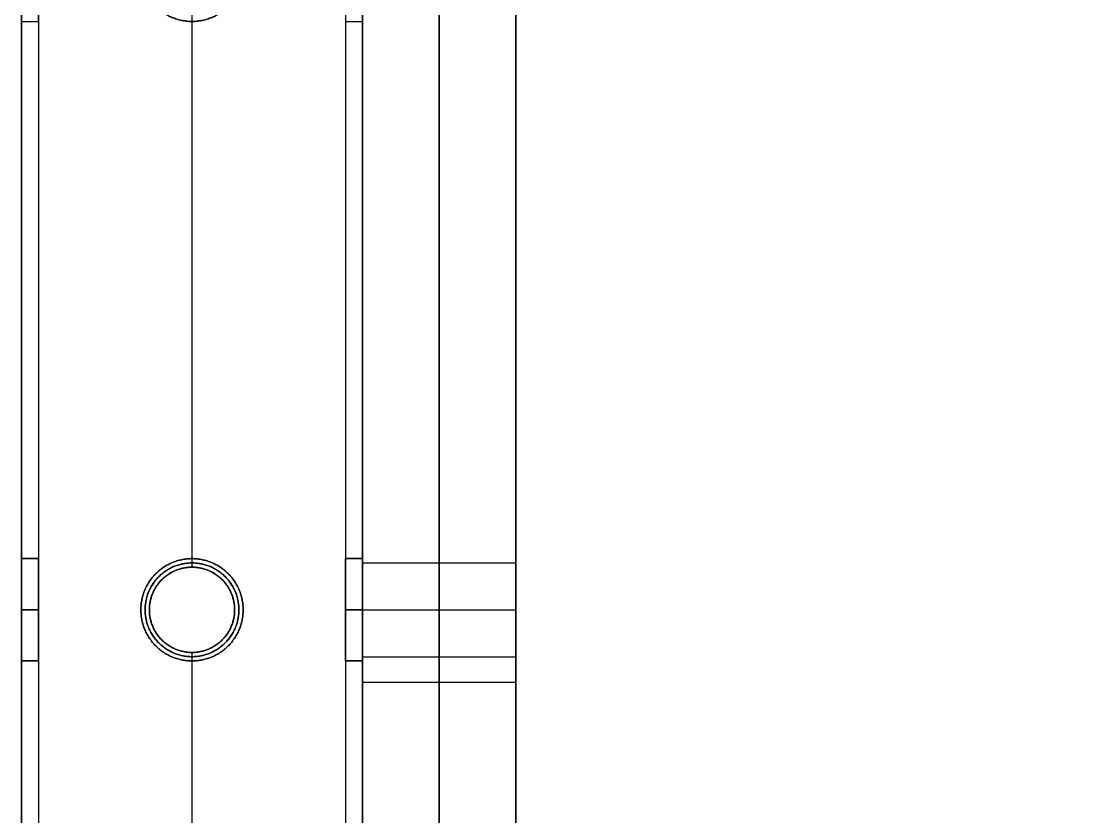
# Model space of a CAD drawing. Header units: millimetres. Extents: x -6529 to 809, y -8611 to 207.
# Drawn here: x -507 to -381.2, y -3890 to -3796.7 of the extents above; entities that cross this region are included whole.
import ezdxf

# ---------------------------------------------------------------- set-up
doc = ezdxf.new("R2010")
doc.units = ezdxf.units.MM
doc.header["$MEASUREMENT"] = 0
for name, color, linetype, true_color in [('gaten$11mm', 7, 'Continuous', 0xff6a35), ('platen', 7, 'Continuous', 0x007f00), ('staal', 5, 'Continuous', 0x0000ff)]:
    doc.layers.add(name, color=color, linetype=linetype, true_color=true_color)

# ---------------------------------------------------------------- blocks, each defined once
blk = doc.blocks.new('top plaat')
at = {"layer": 'platen'}
for p, q in [((20, -125), (20, -125, 18)), ((14.5, -130.5), (14.5, -130.5, 18)), ((25.5, -130.5), (25.5, -130.5, 18)), ((20, -136), (20, -136, 18))]:
    blk.add_line(p, q, dxfattribs=at)
for points in [[(0, 0), (0, -309), (0, -618), (0, -927), (0, -1236)], [(0, 0, 18), (0, -309, 18), (0, -618, 18), (0, -927, 18), (0, -1236, 18)], [(0, 0, 9), (0, -309, 9), (0, -618, 9), (0, -927, 9), (0, -1236, 9)]]:
    blk.add_open_spline(points, degree=2, knots=[4655.052018, 4655.052018, 4655.052018, 5274.345164, 5274.345164, 5893.638309, 5893.638309, 5893.638309], dxfattribs=at)
for points, knots in [([(25.5, -130.5), (25.5, -136), (20, -136), (14.5, -136), (14.5, -130.5), (14.5, -125), (20, -125), (25.5, -125), (25.5, -130.5)], [-31.415927, -31.415927, -31.415927, -23.561945, -23.561945, -15.707963, -15.707963, -7.853982, -7.853982, 0, 0, 0]), ([(25.5, -130.5, 18), (25.5, -136, 18), (20, -136, 18), (14.5, -136, 18), (14.5, -130.5, 18), (14.5, -125, 18), (20, -125, 18), (25.5, -125, 18), (25.5, -130.5, 18)], [-31.415927, -31.415927, -31.415927, -23.561945, -23.561945, -15.707963, -15.707963, -7.853982, -7.853982, 0, 0, 0]), ([(25.5, -130.5, 9), (25.5, -125, 9), (20, -125, 9), (14.5, -125, 9), (14.5, -130.5, 9), (14.5, -136, 9), (20, -136, 9), (25.5, -136, 9), (25.5, -130.5, 9)], [0, 0, 0, 7.853982, 7.853982, 15.707963, 15.707963, 23.561945, 23.561945, 31.415927, 31.415927, 31.415927])]:
    blk.add_rational_spline(points, [1, 0.707106781187, 1, 0.707106781187, 1, 0.707106781187, 1, 0.707106781187, 1], degree=2, knots=knots, dxfattribs=at)
blk = doc.blocks.new('plaat base')
at = {"layer": 'platen'}
for p, q in [((1145.5, 43.5), (1145.5, 43.5, 18)), ((1140, 38), (1140, 38, 18)), ((1151, 38), (1151, 38, 18)), ((1145.5, 32.5), (1145.5, 32.5, 18)), ((20, -107), (20, -107, 18)), ((14.5, -112.5), (14.5, -112.5, 18)), ((25.5, -112.5), (25.5, -112.5, 18)), ((20, -118), (20, -118, 18)), ((58, -600), (1258, -600)), ((58, -600, 18), (1258, -600, 18))]:
    blk.add_line(p, q, dxfattribs=at)
for points in [[(1258, 58), (1108, 58), (958, 58)], [(1258, 58, 18), (1108, 58, 18), (958, 58, 18)], [(1258, 58, 9), (1108, 58, 9), (958, 58, 9)], [(0, 0), (0, -150), (0, -300)], [(0, 0, 18), (0, -150, 18), (0, -300, 18)], [(0, 0, 9), (0, -150, 9), (0, -300, 9)], [(958, -1200), (1137, -1200), (1316, -1200)], [(958, -1200, 18), (1137, -1200, 18), (1316, -1200, 18)], [(958, -1200, 9), (1137, -1200, 9), (1316, -1200, 9)], [(1137, -1200), (1137, -1200, 9), (1137, -1200, 18)]]:
    blk.add_open_spline(points, degree=2, dxfattribs=at)
for points in [[(1145.5, 43.5), (1151, 43.5), (1151, 38), (1151, 32.5), (1145.5, 32.5), (1140, 32.5), (1140, 38), (1140, 43.5), (1145.5, 43.5)], [(1145.5, 43.5, 18), (1151, 43.5, 18), (1151, 38, 18), (1151, 32.5, 18), (1145.5, 32.5, 18), (1140, 32.5, 18), (1140, 38, 18), (1140, 43.5, 18), (1145.5, 43.5, 18)], [(25.5, -112.5), (25.5, -118), (20, -118), (14.5, -118), (14.5, -112.5), (14.5, -107), (20, -107), (25.5, -107), (25.5, -112.5)], [(25.5, -112.5, 18), (25.5, -118, 18), (20, -118, 18), (14.5, -118, 18), (14.5, -112.5, 18), (14.5, -107, 18), (20, -107, 18), (25.5, -107, 18), (25.5, -112.5, 18)]]:
    blk.add_rational_spline(points, [1, 0.707106781187, 1, 0.707106781187, 1, 0.707106781187, 1, 0.707106781187, 1], degree=2, knots=[-31.415927, -31.415927, -31.415927, -23.561945, -23.561945, -15.707963, -15.707963, -7.853982, -7.853982, 0, 0, 0], dxfattribs=at)

msp = doc.modelspace()

# ---------------------------------------------------------------- linework, layer by layer
at = {"layer": 'gaten$11mm', "extrusion": (1, 0, 0)}
msp.add_circle((-3865.71, 20, -506.97), 5.5, dxfattribs=at)
at = {"layer": 'gaten$11mm'}
msp.add_circle((-486.97, -3865.71), 5.5, dxfattribs=at)
at = {"layer": 'staal'}
for p, q in [((-506.97, -3796.71, 20), (-504.97, -3796.71, 20)), ((-486.97, -3796.71, 38), (-486.97, -3796.71, 40)), ((-486.97, -3796.71), (-486.97, -3796.71, 2)), ((-468.97, -3796.71, 20), (-466.97, -3796.71, 20)), ((-506.97, -3859.71, 20), (-504.97, -3859.71, 20)), ((-504.97, -3859.71, 1296), (-506.97, -3859.71, 1296)), ((-486.97, -3859.71, 38), (-486.97, -3859.71, 40)), ((-486.97, -3859.71), (-486.97, -3859.71, 2)), ((-468.97, -3859.71, 20), (-466.97, -3859.71, 20)), ((-466.97, -3859.71, 1296), (-468.97, -3859.71, 1296)), ((-486.97, -3860.71, 1314), (-486.97, -3860.71, 1316)), ((-486.97, -3860.71, 1276), (-486.97, -3860.71, 1278)), ((-506.97, -3865.71, 14), (-504.97, -3865.71, 14)), ((-506.97, -3865.71, 26), (-504.97, -3865.71, 26)), ((-504.97, -3865.71, 1290), (-506.97, -3865.71, 1290)), ((-504.97, -3865.71, 1302), (-506.97, -3865.71, 1302)), ((-492.97, -3865.71, 38), (-492.97, -3865.71, 40)), ((-492.97, -3865.71), (-492.97, -3865.71, 2)), ((-491.97, -3865.71, 1314), (-491.97, -3865.71, 1316)), ((-491.97, -3865.71, 1276), (-491.97, -3865.71, 1278)), ((-481.97, -3865.71, 1276), (-481.97, -3865.71, 1278)), ((-481.97, -3865.71, 1314), (-481.97, -3865.71, 1316)), ((-480.97, -3865.71, 38), (-480.97, -3865.71, 40)), ((-480.97, -3865.71), (-480.97, -3865.71, 2)), ((-468.97, -3865.71, 14), (-466.97, -3865.71, 14)), ((-468.97, -3865.71, 26), (-466.97, -3865.71, 26)), ((-466.97, -3865.71, 1290), (-468.97, -3865.71, 1290)), ((-466.97, -3865.71, 1302), (-468.97, -3865.71, 1302)), ((-506.97, -3871.71, 20), (-504.97, -3871.71, 20)), ((-504.97, -3871.71, 1296), (-506.97, -3871.71, 1296)), ((-486.97, -3870.71, 1314), (-486.97, -3870.71, 1316)), ((-486.97, -3870.71, 1276), (-486.97, -3870.71, 1278)), ((-486.97, -3871.71, 38), (-486.97, -3871.71, 40)), ((-486.97, -3871.71), (-486.97, -3871.71, 2)), ((-468.97, -3871.71, 20), (-466.97, -3871.71, 20)), ((-466.97, -3871.71, 1296), (-468.97, -3871.71, 1296))]:
    msp.add_line(p, q, dxfattribs=at)
for points in [[(-506.97, -3695.21), (809.03, -3695.21), (809.03, -5011.21), (-506.97, -5011.21)], [(-466.97, -3735.21), (769.03, -3735.21), (769.03, -4971.21), (-466.97, -4971.21)]]:
    msp.add_lwpolyline(points, close=True, dxfattribs=at)
for centre in [(-486.97, -3865.71, 1276), (-486.97, -3865.71, 1315), (-486.97, -3865.71, 1277)]:
    msp.add_circle(centre, 5, dxfattribs=at)
for points in [[(-506.97, -3695.21), (-506.97, -4353.21), (-506.97, -5011.21)], [(-506.97, -3695.21, 40), (-506.97, -4353.21, 40), (-506.97, -5011.21, 40)], [(-506.97, -3695.21, 1276), (-506.97, -4353.21, 1276), (-506.97, -5011.21, 1276)], [(-506.97, -3695.21, 1316), (-506.97, -4353.21, 1316), (-506.97, -5011.21, 1316)], [(-504.97, -3697.21, 38), (-504.97, -4353.21, 38), (-504.97, -5009.21, 38)], [(-504.97, -3697.21, 2), (-504.97, -4353.21, 2), (-504.97, -5009.21, 2)], [(-504.97, -3697.21, 1314), (-504.97, -4353.21, 1314), (-504.97, -5009.21, 1314)], [(-504.97, -3697.21, 1278), (-504.97, -4353.21, 1278), (-504.97, -5009.21, 1278)], [(-468.97, -3733.21, 38), (-468.97, -4353.21, 38), (-468.97, -4973.21, 38)], [(-468.97, -3733.21, 2), (-468.97, -4353.21, 2), (-468.97, -4973.21, 2)], [(-468.97, -3733.21, 1314), (-468.97, -4353.21, 1314), (-468.97, -4973.21, 1314)], [(-468.97, -3733.21, 1278), (-468.97, -4353.21, 1278), (-468.97, -4973.21, 1278)], [(-466.97, -3735.21), (-466.97, -4353.21), (-466.97, -4971.21)], [(-466.97, -3735.21, 40), (-466.97, -4353.21, 40), (-466.97, -4971.21, 40)], [(-466.97, -3735.21, 1276), (-466.97, -4353.21, 1276), (-466.97, -4971.21, 1276)], [(-466.97, -3735.21, 1316), (-466.97, -4353.21, 1316), (-466.97, -4971.21, 1316)], [(-486.97, -3795.71, 1316), (-486.97, -3828.21, 1316), (-486.97, -3860.71, 1316)], [(-486.97, -3795.71, 1314), (-486.97, -3828.21, 1314), (-486.97, -3860.71, 1314)], [(-486.97, -3795.71, 1278), (-486.97, -3828.21, 1278), (-486.97, -3860.71, 1278)], [(-486.97, -3795.71, 1276), (-486.97, -3828.21, 1276), (-486.97, -3860.71, 1276)], [(-506.97, -3796.71, 20), (-506.97, -3828.21, 20), (-506.97, -3859.71, 20)], [(-506.97, -3796.71, 1296), (-506.97, -3828.21, 1296), (-506.97, -3859.71, 1296)], [(-504.97, -3796.71, 20), (-504.97, -3828.21, 20), (-504.97, -3859.71, 20)], [(-504.97, -3796.71, 1296), (-504.97, -3828.21, 1296), (-504.97, -3859.71, 1296)], [(-486.97, -3796.71, 40), (-486.97, -3828.21, 40), (-486.97, -3859.71, 40)], [(-486.97, -3796.71, 38), (-486.97, -3828.21, 38), (-486.97, -3859.71, 38)], [(-486.97, -3796.71, 2), (-486.97, -3828.21, 2), (-486.97, -3859.71, 2)], [(-486.97, -3796.71), (-486.97, -3828.21), (-486.97, -3859.71)], [(-468.97, -3796.71, 20), (-468.97, -3828.21, 20), (-468.97, -3859.71, 20)], [(-468.97, -3796.71, 1296), (-468.97, -3828.21, 1296), (-468.97, -3859.71, 1296)], [(-466.97, -3796.71, 20), (-466.97, -3828.21, 20), (-466.97, -3859.71, 20)], [(-466.97, -3796.71, 1296), (-466.97, -3828.21, 1296), (-466.97, -3859.71, 1296)], [(-506.97, -3871.71, 20), (-506.97, -3903.21, 20), (-506.97, -3934.71, 20)], [(-506.97, -3871.71, 1296), (-506.97, -3903.21, 1296), (-506.97, -3934.71, 1296)], [(-504.97, -3871.71, 20), (-504.97, -3903.21, 20), (-504.97, -3934.71, 20)], [(-504.97, -3871.71, 1296), (-504.97, -3903.21, 1296), (-504.97, -3934.71, 1296)], [(-486.97, -3870.71, 1316), (-486.97, -3903.21, 1316), (-486.97, -3935.71, 1316)], [(-486.97, -3870.71, 1314), (-486.97, -3903.21, 1314), (-486.97, -3935.71, 1314)], [(-486.97, -3870.71, 1278), (-486.97, -3903.21, 1278), (-486.97, -3935.71, 1278)], [(-486.97, -3870.71, 1276), (-486.97, -3903.21, 1276), (-486.97, -3935.71, 1276)], [(-486.97, -3871.71, 40), (-486.97, -3903.21, 40), (-486.97, -3934.71, 40)], [(-486.97, -3871.71, 38), (-486.97, -3903.21, 38), (-486.97, -3934.71, 38)], [(-486.97, -3871.71, 2), (-486.97, -3903.21, 2), (-486.97, -3934.71, 2)], [(-486.97, -3871.71), (-486.97, -3903.21), (-486.97, -3934.71)], [(-468.97, -3871.71, 20), (-468.97, -3903.21, 20), (-468.97, -3934.71, 20)], [(-468.97, -3871.71, 1296), (-468.97, -3903.21, 1296), (-468.97, -3934.71, 1296)], [(-466.97, -3871.71, 20), (-466.97, -3903.21, 20), (-466.97, -3934.71, 20)], [(-466.97, -3871.71, 1296), (-466.97, -3903.21, 1296), (-466.97, -3934.71, 1296)]]:
    msp.add_open_spline(points, degree=2, dxfattribs=at)
for points, knots in [([(-504.97, -3790.71, 14), (-504.97, -3796.71, 14), (-504.97, -3796.71, 20), (-504.97, -3796.71, 26), (-504.97, -3790.71, 26), (-504.97, -3784.71, 26), (-504.97, -3784.71, 20), (-504.97, -3784.71, 14), (-504.97, -3790.71, 14)], [-31.415927, -31.415927, -31.415927, -23.561945, -23.561945, -15.707963, -15.707963, -7.853982, -7.853982, 0, 0, 0]), ([(-480.97, -3790.71, 40), (-480.97, -3796.71, 40), (-486.97, -3796.71, 40), (-492.97, -3796.71, 40), (-492.97, -3790.71, 40), (-492.97, -3784.71, 40), (-486.97, -3784.71, 40), (-480.97, -3784.71, 40), (-480.97, -3790.71, 40)], [-31.415927, -31.415927, -31.415927, -23.561945, -23.561945, -15.707963, -15.707963, -7.853982, -7.853982, 0, 0, 0]), ([(-480.97, -3790.71, 38), (-480.97, -3784.71, 38), (-486.97, -3784.71, 38), (-492.97, -3784.71, 38), (-492.97, -3790.71, 38), (-492.97, -3796.71, 38), (-486.97, -3796.71, 38), (-480.97, -3796.71, 38), (-480.97, -3790.71, 38)], [0, 0, 0, 7.853982, 7.853982, 15.707963, 15.707963, 23.561945, 23.561945, 31.415927, 31.415927, 31.415927]), ([(-480.97, -3790.71, 2), (-480.97, -3796.71, 2), (-486.97, -3796.71, 2), (-492.97, -3796.71, 2), (-492.97, -3790.71, 2), (-492.97, -3784.71, 2), (-486.97, -3784.71, 2), (-480.97, -3784.71, 2), (-480.97, -3790.71, 2)], [-31.415927, -31.415927, -31.415927, -23.561945, -23.561945, -15.707963, -15.707963, -7.853982, -7.853982, 0, 0, 0]), ([(-480.97, -3790.71), (-480.97, -3784.71), (-486.97, -3784.71), (-492.97, -3784.71), (-492.97, -3790.71), (-492.97, -3796.71), (-486.97, -3796.71), (-480.97, -3796.71), (-480.97, -3790.71)], [0, 0, 0, 7.853982, 7.853982, 15.707963, 15.707963, 23.561945, 23.561945, 31.415927, 31.415927, 31.415927]), ([(-466.97, -3790.71, 14), (-466.97, -3796.71, 14), (-466.97, -3796.71, 20), (-466.97, -3796.71, 26), (-466.97, -3790.71, 26), (-466.97, -3784.71, 26), (-466.97, -3784.71, 20), (-466.97, -3784.71, 14), (-466.97, -3790.71, 14)], [-31.415927, -31.415927, -31.415927, -23.561945, -23.561945, -15.707963, -15.707963, -7.853982, -7.853982, 0, 0, 0]), ([(-506.97, -3865.71, 14), (-506.97, -3859.71, 14), (-506.97, -3859.71, 20), (-506.97, -3859.71, 26), (-506.97, -3865.71, 26), (-506.97, -3871.71, 26), (-506.97, -3871.71, 20), (-506.97, -3871.71, 14), (-506.97, -3865.71, 14)], [0, 0, 0, 7.853982, 7.853982, 15.707963, 15.707963, 23.561945, 23.561945, 31.415927, 31.415927, 31.415927]), ([(-506.97, -3865.71, 1290), (-506.97, -3859.71, 1290), (-506.97, -3859.71, 1296), (-506.97, -3859.71, 1302), (-506.97, -3865.71, 1302), (-506.97, -3871.71, 1302), (-506.97, -3871.71, 1296), (-506.97, -3871.71, 1290), (-506.97, -3865.71, 1290)], [0, 0, 0, 7.853982, 7.853982, 15.707963, 15.707963, 23.561945, 23.561945, 31.415927, 31.415927, 31.415927]), ([(-504.97, -3865.71, 14), (-504.97, -3871.71, 14), (-504.97, -3871.71, 20), (-504.97, -3871.71, 26), (-504.97, -3865.71, 26), (-504.97, -3859.71, 26), (-504.97, -3859.71, 20), (-504.97, -3859.71, 14), (-504.97, -3865.71, 14)], [-31.415927, -31.415927, -31.415927, -23.561945, -23.561945, -15.707963, -15.707963, -7.853982, -7.853982, 0, 0, 0]), ([(-504.97, -3865.71, 1290), (-504.97, -3871.71, 1290), (-504.97, -3871.71, 1296), (-504.97, -3871.71, 1302), (-504.97, -3865.71, 1302), (-504.97, -3859.71, 1302), (-504.97, -3859.71, 1296), (-504.97, -3859.71, 1290), (-504.97, -3865.71, 1290)], [-31.415927, -31.415927, -31.415927, -23.561945, -23.561945, -15.707963, -15.707963, -7.853982, -7.853982, 0, 0, 0]), ([(-480.97, -3865.71, 40), (-480.97, -3871.71, 40), (-486.97, -3871.71, 40), (-492.97, -3871.71, 40), (-492.97, -3865.71, 40), (-492.97, -3859.71, 40), (-486.97, -3859.71, 40), (-480.97, -3859.71, 40), (-480.97, -3865.71, 40)], [-31.415927, -31.415927, -31.415927, -23.561945, -23.561945, -15.707963, -15.707963, -7.853982, -7.853982, 0, 0, 0]), ([(-480.97, -3865.71, 38), (-480.97, -3859.71, 38), (-486.97, -3859.71, 38), (-492.97, -3859.71, 38), (-492.97, -3865.71, 38), (-492.97, -3871.71, 38), (-486.97, -3871.71, 38), (-480.97, -3871.71, 38), (-480.97, -3865.71, 38)], [0, 0, 0, 7.853982, 7.853982, 15.707963, 15.707963, 23.561945, 23.561945, 31.415927, 31.415927, 31.415927]), ([(-480.97, -3865.71, 2), (-480.97, -3871.71, 2), (-486.97, -3871.71, 2), (-492.97, -3871.71, 2), (-492.97, -3865.71, 2), (-492.97, -3859.71, 2), (-486.97, -3859.71, 2), (-480.97, -3859.71, 2), (-480.97, -3865.71, 2)], [-31.415927, -31.415927, -31.415927, -23.561945, -23.561945, -15.707963, -15.707963, -7.853982, -7.853982, 0, 0, 0]), ([(-480.97, -3865.71), (-480.97, -3859.71), (-486.97, -3859.71), (-492.97, -3859.71), (-492.97, -3865.71), (-492.97, -3871.71), (-486.97, -3871.71), (-480.97, -3871.71), (-480.97, -3865.71)], [0, 0, 0, 7.853982, 7.853982, 15.707963, 15.707963, 23.561945, 23.561945, 31.415927, 31.415927, 31.415927]), ([(-468.97, -3865.71, 14), (-468.97, -3859.71, 14), (-468.97, -3859.71, 20), (-468.97, -3859.71, 26), (-468.97, -3865.71, 26), (-468.97, -3871.71, 26), (-468.97, -3871.71, 20), (-468.97, -3871.71, 14), (-468.97, -3865.71, 14)], [0, 0, 0, 7.853982, 7.853982, 15.707963, 15.707963, 23.561945, 23.561945, 31.415927, 31.415927, 31.415927]), ([(-468.97, -3865.71, 1290), (-468.97, -3859.71, 1290), (-468.97, -3859.71, 1296), (-468.97, -3859.71, 1302), (-468.97, -3865.71, 1302), (-468.97, -3871.71, 1302), (-468.97, -3871.71, 1296), (-468.97, -3871.71, 1290), (-468.97, -3865.71, 1290)], [0, 0, 0, 7.853982, 7.853982, 15.707963, 15.707963, 23.561945, 23.561945, 31.415927, 31.415927, 31.415927]), ([(-466.97, -3865.71, 14), (-466.97, -3871.71, 14), (-466.97, -3871.71, 20), (-466.97, -3871.71, 26), (-466.97, -3865.71, 26), (-466.97, -3859.71, 26), (-466.97, -3859.71, 20), (-466.97, -3859.71, 14), (-466.97, -3865.71, 14)], [-31.415927, -31.415927, -31.415927, -23.561945, -23.561945, -15.707963, -15.707963, -7.853982, -7.853982, 0, 0, 0]), ([(-466.97, -3865.71, 1290), (-466.97, -3871.71, 1290), (-466.97, -3871.71, 1296), (-466.97, -3871.71, 1302), (-466.97, -3865.71, 1302), (-466.97, -3859.71, 1302), (-466.97, -3859.71, 1296), (-466.97, -3859.71, 1290), (-466.97, -3865.71, 1290)], [-31.415927, -31.415927, -31.415927, -23.561945, -23.561945, -15.707963, -15.707963, -7.853982, -7.853982, 0, 0, 0]), ([(-481.97, -3865.71, 1316), (-481.97, -3870.71, 1316), (-486.97, -3870.71, 1316), (-491.97, -3870.71, 1316), (-491.97, -3865.71, 1316), (-491.97, -3860.71, 1316), (-486.97, -3860.71, 1316), (-481.97, -3860.71, 1316), (-481.97, -3865.71, 1316)], [-31.415927, -31.415927, -31.415927, -23.561945, -23.561945, -15.707963, -15.707963, -7.853982, -7.853982, 0, 0, 0]), ([(-481.97, -3865.71, 1314), (-481.97, -3860.71, 1314), (-486.97, -3860.71, 1314), (-491.97, -3860.71, 1314), (-491.97, -3865.71, 1314), (-491.97, -3870.71, 1314), (-486.97, -3870.71, 1314), (-481.97, -3870.71, 1314), (-481.97, -3865.71, 1314)], [0, 0, 0, 7.853982, 7.853982, 15.707963, 15.707963, 23.561945, 23.561945, 31.415927, 31.415927, 31.415927]), ([(-481.97, -3865.71, 1278), (-481.97, -3870.71, 1278), (-486.97, -3870.71, 1278), (-491.97, -3870.71, 1278), (-491.97, -3865.71, 1278), (-491.97, -3860.71, 1278), (-486.97, -3860.71, 1278), (-481.97, -3860.71, 1278), (-481.97, -3865.71, 1278)], [-31.415927, -31.415927, -31.415927, -23.561945, -23.561945, -15.707963, -15.707963, -7.853982, -7.853982, 0, 0, 0])]:
    msp.add_rational_spline(points, [1, 0.707106781187, 1, 0.707106781187, 1, 0.707106781187, 1, 0.707106781187, 1], degree=2, knots=knots, dxfattribs=at)

# ---------------------------------------------------------------- block references
at = {"layer": 'platen'}
for name, p in [('top plaat', (-506.97, -3735.21, 1316)), ('plaat base', (-506.97, -3753.21, 40))]:
    msp.add_blockref(name, p, dxfattribs=at)
at = {"layer": 'platen', "extrusion": (1, -4.20193e-15, 0)}
msp.add_blockref('plaat base', (-5011.21, 1258, -466.97), dxfattribs=at)

doc.saveas('drawing.dxf')
